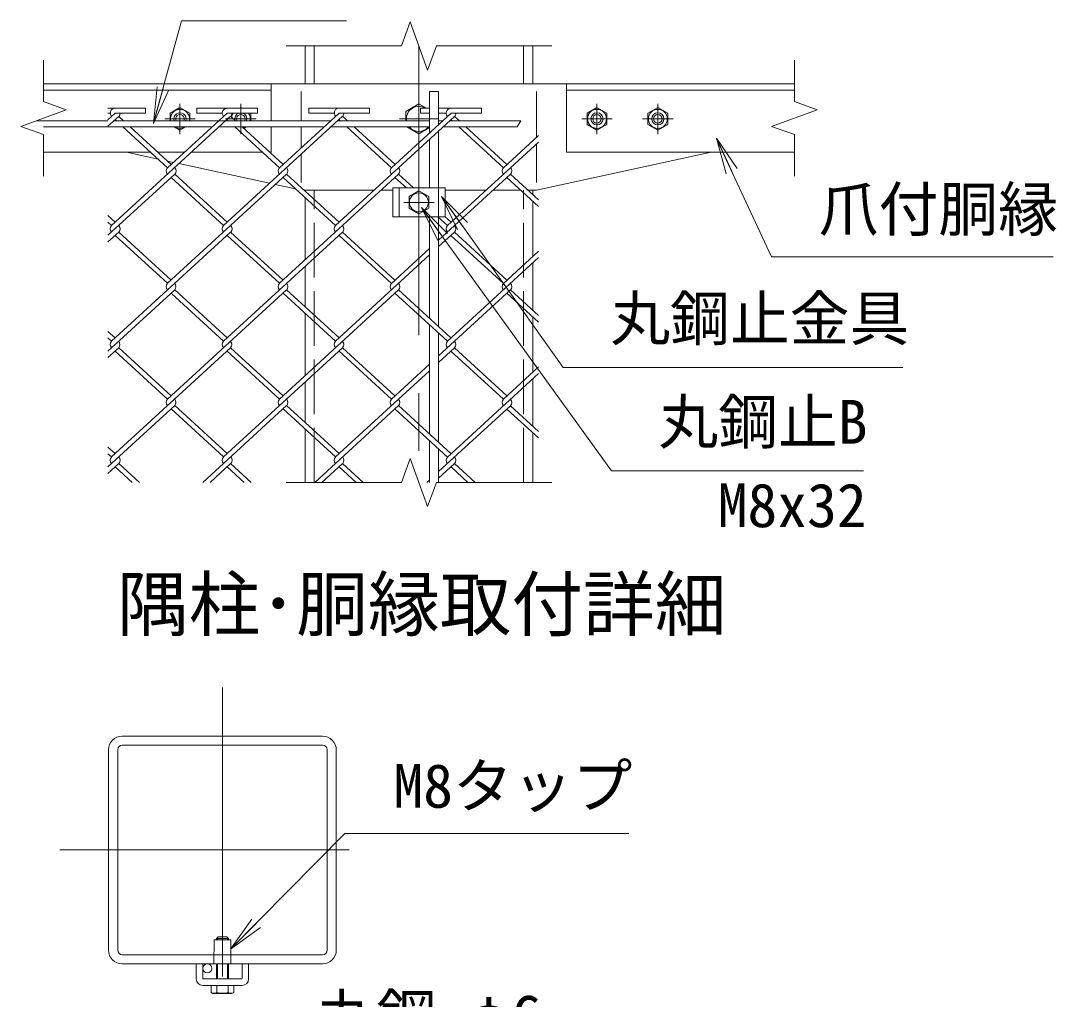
# Model space of a CAD drawing. Units: millimetres at full size; details may follow other scales. Extents: x -12600 to 12600, y -8910 to 8910.
# Drawn here: x 2978 to 6388, y 2913 to 6136 of the extents above; entities that cross this region are included whole.
import ezdxf
from ezdxf.enums import TextEntityAlignment as Align

# ---------------------------------------------------------------- set-up
doc = ezdxf.new("R2010")
doc.units = ezdxf.units.MM
doc.header["$LTSCALE"] = 30
doc.linetypes.add('DASHED', pattern=[7.5, 6, -1.5])
doc.linetypes.add('USER1', pattern=[50.8, 31.75, -6.35, 6.35, -6.35])
for name, color, linetype, lineweight in [('0-0_D-STR1', 1, 'Continuous', 18), ('0-1_D-BMK', 2, 'USER1', 13), ('0-3_0', 7, 'Continuous', 18), ('0-6_D-STR3', 3, 'Continuous', 13), ('0-7_D-STR-DIM', 7, 'Continuous', 13), ('0-9_D-STR2', 7, 'Continuous', 13), ('0-A_D-STR-TXT', 7, 'Continuous', 13), ('0-B_D-TTL-TXT', 7, 'Continuous', 13)]:
    doc.layers.add(name, color=color, linetype=linetype, lineweight=lineweight)
doc.styles.add('ＭＳ ゴシック', font='')
doc.styles.get('ＭＳ ゴシック').set_extended_font_data('MS Gothic')

# ---------------------------------------------------------------- blocks, each defined once
blk = doc.blocks.new('_Open')
at = {"layer": '0-3_0'}
blk.add_line((-30, 5), (0, 0), dxfattribs=at)
blk.add_lwpolyline([(-30, -5), (0, 0), (-30, 0)], dxfattribs=at)

msp = doc.modelspace()

# ---------------------------------------------------------------- linework, layer by layer
at = {"layer": '0-0_D-STR1'}
for p, q in [((3914.04, 6052.67), (3914.04, 5927.67)), ((4664.04, 5927.67), (4664.04, 6052.67)), ((3802.64, 5927.67), (3052.64, 5927.67)), ((3802.64, 5907.67), (3052.64, 5907.67)), ((3802.64, 5927.67), (3802.64, 5806.42)), ((4775.45, 5927.67), (4775.45, 5702.67)), ((4775.45, 5927.67), (5525.45, 5927.67)), ((4775.45, 5907.67), (5525.45, 5907.67)), ((3802.64, 5786.42), (3802.64, 5702.67)), ((3405.99, 5702.67), (3052.64, 5702.67)), ((3516.84, 5702.67), (3429.61, 5702.67)), ((3774.57, 5702.67), (3539.93, 5702.67)), ((3802.64, 5702.67), (3798.25, 5702.67)), ((4775.45, 5702.67), (5525.45, 5702.67)), ((3914.04, 5574.86), (3914.04, 5577.67)), ((4664.04, 5563.2), (4664.04, 5577.67)), ((3914.04, 5348.19), (3914.04, 5553.16)), ((4664.04, 5359.3), (4664.04, 5541.5)), ((3914.04, 5193.71), (3914.04, 5326.49)), ((4664.04, 5182), (4664.04, 5338.15)), ((3914.04, 4966.99), (3914.04, 5172.01)), ((4664.04, 4978.11), (4664.04, 5160.3)), ((3914.04, 4812.52), (3914.04, 4945.29)), ((4664.04, 4800.8), (4664.04, 4956.4)), ((3914.04, 4615.17), (3914.04, 4790.82)), ((4664.04, 4615.17), (4664.04, 4779.1)), ((3972.04, 3779.63), (3312.04, 3779.63)), ((3267.04, 3734.63), (3267.04, 3074.63)), ((3297.04, 3734.63), (3297.04, 3074.63)), ((3972.04, 3749.63), (3312.04, 3749.63)), ((3987.04, 3074.63), (3987.04, 3734.63)), ((4017.04, 3074.63), (4017.04, 3734.63)), ((3312.04, 3059.63), (3972.04, 3059.63)), ((3312.04, 3029.63), (3972.04, 3029.63))]:
    msp.add_line(p, q, dxfattribs=at)
at = {"layer": '0-0_D-STR1', "linetype": 'DASHED'}
for p, q in [((3944.04, 5927.67), (3944.04, 6052.67)), ((4634.04, 5927.67), (4634.04, 6052.67)), ((3944.04, 4615.17), (3944.04, 5577.67)), ((4634.04, 4615.17), (4634.04, 5577.67))]:
    msp.add_line(p, q, dxfattribs=at)
at = {"layer": '0-0_D-STR1'}
for centre, radius, start, end in [((3312.04, 3734.63), 45, 90, 180), ((3972.04, 3734.63), 45, 0, 90), ((3312.04, 3734.63), 15, 90, 180), ((3972.04, 3734.63), 15, 0, 90), ((3312.04, 3074.63), 45, 180, 270), ((3312.04, 3074.63), 15, 180, 270), ((3972.04, 3074.63), 45, 270, 0), ((3972.04, 3074.63), 15, 270, 0)]:
    msp.add_arc(centre, radius, start, end, dxfattribs=at)
at = {"layer": '0-1_D-BMK'}
for p, q in [((4289.04, 6052.67), (4289.04, 4615.17)), ((3502.18, 5762.67), (3502.18, 5862.67)), ((3702.64, 5762.67), (3702.64, 5862.67)), ((4875.45, 5762.67), (4875.45, 5862.67)), ((5075.91, 5762.67), (5075.91, 5862.67)), ((3452.18, 5812.67), (3552.18, 5812.67)), ((3652.64, 5812.67), (3752.64, 5812.67)), ((4352.79, 5812.67), (4225.29, 5812.67)), ((4925.45, 5812.67), (4825.45, 5812.67)), ((5125.91, 5812.67), (5025.91, 5812.67)), ((4239.04, 5537.67), (4339.04, 5537.67)), ((3642.04, 3940.1), (3642.04, 2869.15)), ((3106.56, 3404.63), (4177.52, 3404.63))]:
    msp.add_line(p, q, dxfattribs=at)
at = {"layer": '0-6_D-STR3'}
for p, q in [((3326.54, 5927.67), (5251.54, 5927.67)), ((3901.54, 5902.67), (3901.54, 5806.42)), ((4324.04, 5902.67), (4354.04, 5902.67)), ((4324.04, 5766.74), (4324.04, 5902.67)), ((4354.04, 5794.23), (4354.04, 5902.67)), ((4676.54, 5902.67), (4676.54, 5751.96)), ((3469.68, 5831.43), (3502.18, 5850.19)), ((3502.18, 5850.19), (3534.68, 5831.43)), ((3698.14, 5847.6), (3702.64, 5850.19)), ((3702.64, 5850.19), (3707.13, 5847.6)), ((4289.04, 5861.74), (4313.54, 5847.6)), ((4875.45, 5850.19), (4842.95, 5831.43)), ((4907.95, 5831.43), (4875.45, 5850.19)), ((5075.91, 5850.19), (5043.41, 5831.43)), ((5108.41, 5831.43), (5075.91, 5850.19)), ((3265.14, 5806.42), (3028.6, 5806.42)), ((3998.7, 5806.42), (3285.11, 5806.42)), ((3469.68, 5806.42), (3469.68, 5831.43)), ((3534.68, 5831.43), (3534.68, 5806.42)), ((3670.14, 5820.06), (3670.14, 5821.63)), ((3734.84, 5831.6), (3735.14, 5831.43)), ((3735.14, 5831.43), (3735.14, 5806.42)), ((4324.04, 5806.42), (4021.79, 5806.42)), ((4367.34, 5806.42), (4354.04, 5806.42)), ((4624.43, 5806.42), (4391.02, 5806.42)), ((4842.95, 5831.43), (4842.95, 5793.9)), ((4907.95, 5793.9), (4907.95, 5831.43)), ((5043.41, 5831.43), (5043.41, 5793.9)), ((5108.41, 5793.9), (5108.41, 5831.43)), ((3608.24, 5786.42), (3052.64, 5786.42)), ((3502.18, 5775.14), (3482.64, 5786.42)), ((3521.71, 5786.42), (3502.18, 5775.14)), ((3976.87, 5786.42), (3631.33, 5786.42)), ((3722.17, 5786.42), (3712.77, 5780.99)), ((3901.54, 5786.42), (3901.54, 5717.39)), ((4324.04, 5786.42), (3999.96, 5786.42)), ((4289.04, 5763.59), (4249.51, 5786.42)), ((4324.04, 5783.8), (4289.04, 5763.59)), ((4354.04, 5585.17), (4354.04, 5772.53)), ((4612.88, 5786.42), (4369.2, 5786.42)), ((4842.95, 5793.9), (4875.45, 5775.14)), ((4875.45, 5775.14), (4907.95, 5793.9)), ((5043.41, 5793.9), (5075.91, 5775.14)), ((5075.91, 5775.14), (5108.41, 5793.9)), ((4324.04, 5585.17), (4324.04, 5745.04)), ((4676.54, 5730.25), (4676.54, 5602.67)), ((3326.54, 5702.67), (3430.62, 5680.04)), ((3901.54, 5696.23), (3901.54, 5602.67)), ((4676.54, 5577.67), (5251.54, 5702.67)), ((3461.67, 5673.29), (3480.35, 5669.23)), ((3499.01, 5665.17), (3796.96, 5600.4)), ((3816.11, 5596.24), (3882.87, 5581.73)), ((3910.98, 5577.67), (4141.38, 5577.67)), ((4164.48, 5577.67), (4203.04, 5577.67)), ((4203.04, 5585.17), (4375.04, 5585.17)), ((4203.04, 5585.17), (4203.04, 5490.17)), ((4256.54, 5556.43), (4289.04, 5575.19)), ((4289.04, 5575.19), (4321.54, 5556.43)), ((4375.04, 5585.17), (4375.04, 5490.17)), ((4375.04, 5577.67), (4510.02, 5577.67)), ((4533.11, 5577.67), (4624.57, 5577.67)), ((4648.26, 5577.67), (4676.54, 5577.67)), ((4256.54, 5518.9), (4256.54, 5556.43)), ((4321.54, 5556.43), (4321.54, 5518.9)), ((4289.04, 5500.14), (4256.54, 5518.9)), ((4321.54, 5518.9), (4289.04, 5500.14)), ((4203.04, 5490.17), (4375.04, 5490.17)), ((4324.04, 5155.76), (4324.04, 5490.17)), ((4354.04, 5128.27), (4354.04, 5487.77)), ((4324.04, 4774.62), (4324.04, 5134.06)), ((4354.04, 4747.13), (4354.04, 5106.57)), ((4324.04, 4615.17), (4324.04, 4752.91)), ((4354.04, 4615.17), (4354.04, 4725.42)), ((3614.04, 3029.63), (3614.54, 3108.13)), ((3669.54, 3108.13), (3614.54, 3108.13)), ((3622.04, 3112.63), (3628.04, 3118.63)), ((3622.04, 3112.63), (3662.04, 3112.63)), ((3622.04, 3108.13), (3622.04, 3112.63)), ((3625.79, 3108.13), (3625.79, 3116.38)), ((3628.04, 3118.63), (3656.04, 3118.63)), ((3662.04, 3112.63), (3656.04, 3118.63)), ((3658.29, 3108.13), (3658.29, 3116.38)), ((3662.04, 3108.13), (3662.04, 3112.63)), ((3669.54, 3108.13), (3670.04, 3029.63)), ((3556.04, 3029.63), (3577.04, 3029.63)), ((3556.04, 2979.63), (3556.04, 3029.63)), ((3577.04, 2982.13), (3577.04, 3029.63)), ((3622.04, 2979.63), (3622.04, 3029.63)), ((3625.79, 2979.63), (3625.79, 3029.63)), ((3658.29, 2979.63), (3658.29, 3029.63)), ((3662.04, 2979.63), (3662.04, 3029.63)), ((3707.04, 2982.13), (3707.04, 3029.63)), ((3707.04, 3029.63), (3728.04, 3029.63)), ((3728.04, 2979.63), (3728.04, 3029.63)), ((3579.54, 2979.63), (3704.54, 2979.63)), ((3577.04, 2958.63), (3707.04, 2958.63)), ((3604.51, 2958.63), (3604.51, 2935.61)), ((3604.51, 2958.63), (3679.57, 2958.63)), ((3610.54, 2932.13), (3604.51, 2935.61)), ((3623.28, 2958.63), (3623.28, 2935.61)), ((3660.8, 2958.63), (3660.8, 2935.61)), ((3673.54, 2932.13), (3679.57, 2935.61)), ((3679.57, 2958.63), (3679.57, 2935.61)), ((3610.54, 2932.13), (3673.54, 2932.13))]:
    msp.add_line(p, q, dxfattribs=at)
at = {"layer": '0-6_D-STR3', "linetype": 'DASHED'}
for p, q in [((4224.04, 5585.17), (4224.04, 5490.17)), ((4354.04, 5585.17), (4354.04, 5490.17))]:
    msp.add_line(p, q, dxfattribs=at)
at = {"layer": '0-6_D-STR3'}
msp.add_lwpolyline([(4246.54, 5806.42), (4246.54, 5837.2), (4289.04, 5861.74)], dxfattribs=at)
for centre, radius in [((4875.45, 5812.67), 31.25), ((4875.45, 5812.67), 20), ((5075.91, 5812.67), 31.25), ((5075.91, 5812.67), 20), ((4875.45, 5812.67), 14), ((5075.91, 5812.67), 14), ((4289.04, 5537.67), 31.25), ((3592.04, 3014.63), 15)]:
    msp.add_circle(centre, radius, dxfattribs=at)
for centre, radius, start, end in [((3502.18, 5812.67), 31.25, 348.46304, 191.53696), ((3502.18, 5812.67), 20, 341.79004, 198.20996), ((4289.04, 5812.67), 41.25, 57.87216, 188.71474), ((3502.18, 5812.67), 14, 333.48523, 206.51477), ((3702.64, 5812.67), 31.25, 142.70925, 169.3807), ((3702.64, 5812.67), 20, 108.79877, 198.20996), ((3702.64, 5812.67), 14, 333.48523, 206.51477), ((3702.64, 5812.67), 20, 341.79004, 71.20123), ((3702.64, 5812.67), 31.25, 348.46304, 37.29075), ((3502.18, 5812.67), 31.25, 237.14012, 302.85988), ((3702.64, 5812.67), 31.25, 285.6193, 302.85988), ((4289.04, 5812.67), 41.25, 219.5212, 320.4788), ((3577.04, 2979.63), 21, 180, 270), ((3579.54, 2982.13), 2.5, 180, 270), ((3579.54, 2982.13), 2.5, 180, 270), ((3704.54, 2982.13), 2.5, 270, 0), ((3707.04, 2979.63), 21, 270, 0), ((3613.89, 2949.32), 16.61, 235.61585, 304.38415), ((3642.04, 2994.8), 62.1, 252.4121, 287.5879), ((3670.19, 2949.32), 16.61, 235.61585, 304.38415)]:
    msp.add_arc(centre, radius, start, end, dxfattribs=at)
at = {"layer": '0-7_D-STR-DIM'}
for p, q in [((4260.19, 6131.95), (4231.33, 6052.67)), ((4317.9, 5973.38), (4260.19, 6131.95)), ((3851.54, 6052.67), (4231.33, 6052.67)), ((4346.76, 6052.67), (4317.9, 5973.38)), ((4346.76, 6052.67), (4726.54, 6052.67)), ((3052.64, 6006.42), (3052.64, 5869.68)), ((5525.45, 6006.42), (5525.45, 5869.68)), ((3052.64, 5869.68), (3127.52, 5842.42)), ((5525.45, 5869.68), (5600.34, 5842.42)), ((3127.52, 5842.42), (2977.75, 5787.91)), ((5600.34, 5842.42), (5450.57, 5787.91)), ((4624.43, 5806.42), (4612.88, 5786.42)), ((2977.75, 5787.91), (3052.64, 5760.66)), ((5450.57, 5787.91), (5525.45, 5760.66)), ((3052.64, 5760.66), (3052.64, 5623.92)), ((5525.45, 5760.66), (5525.45, 5623.92)), ((4260.19, 4694.45), (4231.33, 4615.17)), ((4317.9, 4535.88), (4260.19, 4694.45)), ((3851.54, 4615.17), (4231.33, 4615.17)), ((4346.76, 4615.17), (4317.9, 4535.88)), ((4346.76, 4615.17), (4726.54, 4615.17))]:
    msp.add_line(p, q, dxfattribs=at)
at = {"layer": '0-9_D-STR2'}
for p, q in [((3265.14, 5847.6), (3388.91, 5847.6)), ((3557.54, 5847.6), (3757.54, 5847.6)), ((3557.54, 5831.6), (3557.54, 5847.6)), ((3757.54, 5831.6), (3757.54, 5847.6)), ((4026.46, 5831.85), (3830.02, 5651.85)), ((3926.46, 5847.85), (4126.46, 5847.85)), ((3926.46, 5831.85), (3926.46, 5847.85)), ((3926.46, 5831.85), (4010.4, 5831.85)), ((4294.82, 5847.6), (4324.04, 5847.6)), ((4294.82, 5831.6), (4294.82, 5847.6)), ((4354.04, 5847.6), (4494.82, 5847.6)), ((4494.82, 5831.6), (4494.82, 5847.6)), ((3288.91, 5831.6), (3265.14, 5809.82)), ((3265.14, 5831.6), (3272.84, 5831.6)), ((3300.75, 5820.75), (3265.14, 5788.12)), ((3669.09, 5821.02), (3276.8, 5461.55)), ((3292.7, 5806.42), (3288.91, 5809.9)), ((3316.39, 5806.42), (3300.75, 5820.75)), ((3657.54, 5831.6), (3461.38, 5651.85)), ((3557.54, 5831.6), (3641.48, 5831.6)), ((4037.73, 5821.02), (3645.44, 5461.55)), ((3661.34, 5806.42), (3657.25, 5810.17)), ((3657.54, 5831.6), (3757.54, 5831.6)), ((3685.03, 5806.42), (3669.09, 5821.02)), ((4406.66, 5820.75), (4014.34, 5461.25)), ((4029.98, 5806.42), (4025.89, 5810.17)), ((4053.67, 5806.42), (4037.73, 5821.02)), ((4394.82, 5831.6), (4198.66, 5651.85)), ((4294.82, 5831.6), (4324.04, 5831.6)), ((4354.04, 5831.6), (4378.76, 5831.6)), ((4394.82, 5831.6), (4494.82, 5831.6)), ((4398.62, 5806.42), (4394.82, 5809.9)), ((4422.3, 5806.42), (4406.66, 5820.75)), ((3461.38, 5651.85), (3314.53, 5786.42)), ((3473.22, 5662.7), (3338.21, 5786.42)), ((3830.02, 5651.85), (3683.17, 5786.42)), ((3841.86, 5662.7), (3706.85, 5786.42)), ((4198.66, 5651.85), (4051.81, 5786.42)), ((4210.5, 5662.7), (4075.49, 5786.42)), ((4567.3, 5651.85), (4420.45, 5786.42)), ((4579.14, 5662.7), (4444.13, 5786.42)), ((4683.15, 5736.31), (4382.98, 5461.25)), ((4683.15, 5758.01), (4567.3, 5651.85)), ((3484.77, 5630.42), (3265.14, 5429.16)), ((3853.41, 5630.42), (3461.12, 5270.95)), ((3657.28, 5472.4), (3484.8, 5630.45)), ((4222.05, 5630.42), (3829.76, 5270.95)), ((4026.18, 5472.1), (3853.41, 5630.42)), ((4271.43, 5585.17), (4222.05, 5630.42)), ((4590.69, 5630.42), (4354.04, 5413.58)), ((4683.15, 5545.69), (4590.69, 5630.42)), ((3645.44, 5461.55), (3472.96, 5619.6)), ((4014.34, 5461.25), (3841.57, 5619.57)), ((4247.75, 5585.17), (4210.21, 5619.57)), ((4683.15, 5523.99), (4578.84, 5619.57)), ((3288.64, 5472.4), (3265.14, 5493.94)), ((3276.8, 5461.55), (3265.14, 5472.24)), ((4382.98, 5461.25), (4351.43, 5490.17)), ((4394.82, 5472.1), (4375.11, 5490.17)), ((3300.48, 5439.85), (3265.14, 5407.46)), ((3669.12, 5439.85), (3276.8, 5080.35)), ((3461.12, 5270.95), (3288.64, 5429)), ((3472.96, 5281.8), (3300.48, 5439.85)), ((4037.73, 5439.82), (3645.44, 5080.35)), ((3829.76, 5270.95), (3657.28, 5429)), ((3841.6, 5281.8), (3669.12, 5439.85)), ((4198.36, 5270.92), (4026.92, 5428.03)), ((4210.21, 5281.78), (4037.73, 5439.82)), ((4406.37, 5439.82), (4354.04, 5391.88)), ((4567.3, 5270.65), (4394.53, 5428.97)), ((4579.14, 5281.5), (4406.37, 5439.82)), ((4324.04, 5364.39), (4014.07, 5080.35)), ((4324.04, 5386.09), (4198.36, 5270.92)), ((4683.15, 5355.66), (4382.68, 5080.33)), ((4683.15, 5376.82), (4567.3, 5270.65)), ((3484.8, 5249.25), (3265.14, 5047.97)), ((3853.44, 5249.25), (3461.12, 4889.75)), ((3645.44, 5080.35), (3473.99, 5237.45)), ((3657.28, 5091.2), (3484.8, 5249.25)), ((4222.05, 5249.22), (3829.76, 4889.75)), ((4014.07, 5080.35), (3841.6, 5238.4)), ((4025.92, 5091.2), (3853.44, 5249.25)), ((4382.68, 5080.33), (4210.21, 5238.37)), ((4394.53, 5091.18), (4222.05, 5249.22)), ((4590.69, 5249.22), (4354.04, 5032.38)), ((4683.15, 5142.79), (4578.84, 5238.37)), ((4683.15, 5164.49), (4590.69, 5249.22)), ((3288.64, 5091.2), (3265.14, 5112.74)), ((3276.79, 5080.35), (3265.14, 5091.04)), ((3300.48, 5058.65), (3265.14, 5026.26)), ((3669.12, 5058.65), (3276.8, 4699.15)), ((3461.12, 4889.75), (3288.64, 5047.8)), ((3472.96, 4900.6), (3300.48, 5058.65)), ((4037.76, 5058.65), (3645.44, 4699.15)), ((3829.76, 4889.75), (3657.28, 5047.8)), ((3841.6, 4900.6), (3669.12, 5058.65)), ((4198.39, 4889.75), (4025.92, 5047.8)), ((4210.24, 4900.6), (4037.76, 5058.65)), ((4406.37, 5058.62), (4354.04, 5010.68)), ((4567.3, 4889.46), (4394.53, 5047.77)), ((4579.14, 4900.31), (4406.37, 5058.62)), ((4324.04, 4983.19), (4014.07, 4699.15)), ((4324.04, 5004.89), (4198.39, 4889.75)), ((4683.15, 4995.62), (4567.3, 4889.46)), ((4683.15, 4973.92), (4383.01, 4698.88)), ((3484.8, 4868.05), (3265.14, 4666.77)), ((3645.44, 4699.15), (3472.96, 4857.2)), ((3657.28, 4710.01), (3484.8, 4868.05)), ((3853.44, 4868.05), (3577.46, 4615.17)), ((4014.07, 4699.15), (3841.6, 4857.2)), ((4025.92, 4710.01), (3853.44, 4868.05)), ((4222.08, 4868.05), (3946.1, 4615.17)), ((4383.01, 4698.88), (4210.24, 4857.2)), ((4394.85, 4709.73), (4222.08, 4868.05)), ((4590.98, 4867.75), (4354.04, 4650.64)), ((4683.15, 4761.59), (4579.14, 4856.9)), ((4683.15, 4783.29), (4590.98, 4867.75)), ((3288.64, 4710.01), (3265.14, 4731.54)), ((3276.8, 4699.15), (3265.14, 4709.84)), ((3300.48, 4677.45), (3265.14, 4645.07)), ((3368.45, 4615.17), (3300.48, 4677.45)), ((3669.12, 4677.45), (3601.14, 4615.17)), ((3737.09, 4615.17), (3669.12, 4677.45)), ((4037.76, 4677.45), (3969.78, 4615.17)), ((4105.73, 4615.17), (4037.76, 4677.45)), ((4406.69, 4677.18), (4354.04, 4628.94)), ((4474.37, 4615.17), (4406.69, 4677.18)), ((3344.77, 4615.17), (3288.64, 4666.6)), ((3713.41, 4615.17), (3657.28, 4666.6)), ((4082.05, 4615.17), (4025.92, 4666.6)), ((4450.69, 4615.17), (4394.85, 4666.33)), ((4324.04, 4623.15), (4315.33, 4615.17))]:
    msp.add_line(p, q, dxfattribs=at)
for points in [[(3288.91, 5831.6), (3388.91, 5831.6), (3388.91, 5847.6)], [(4026.46, 5831.85), (4126.46, 5831.85), (4126.46, 5847.85)]]:
    msp.add_lwpolyline(points, dxfattribs=at)
for centre, start, end in [((3288.91, 5831.6), 95, 222.5), ((3657.54, 5831.6), 85, 222.5), ((4026.46, 5831.85), 85, 222.5), ((4026.18, 5831.6), 317.5, 0.89905), ((4394.82, 5831.6), 95, 222.5), ((3288.91, 5831.6), 317.5, 0), ((3657.54, 5831.6), 317.5, 0), ((4394.82, 5831.6), 317.5, 0), ((3473.22, 5641), 137.5, 222.5), ((3473.22, 5641), 317.5, 42.5), ((3841.86, 5641), 137.5, 222.5), ((3841.86, 5641), 317.5, 42.5), ((4210.5, 5641), 137.5, 222.5), ((4210.5, 5641), 317.5, 42.5), ((4579.14, 5641), 137.5, 222.5), ((4579.14, 5641), 317.5, 42.5), ((3288.91, 5450.4), 137.5, 222.5), ((3288.91, 5450.4), 317.5, 42.5), ((3657.54, 5450.4), 137.5, 222.5), ((3657.54, 5450.4), 317.5, 42.5), ((4026.18, 5450.4), 137.5, 222.5), ((4026.18, 5450.4), 317.5, 42.5), ((4394.82, 5450.4), 137.5, 222.5), ((4394.82, 5450.4), 317.5, 42.5), ((3472.96, 5260.1), 137.5, 222.5), ((3472.96, 5260.1), 317.5, 42.5), ((3841.86, 5259.8), 137.5, 222.5), ((3841.86, 5259.8), 317.5, 42.5), ((4210.5, 5259.8), 137.5, 222.5), ((4210.5, 5259.8), 317.5, 42.5), ((4579.14, 5259.8), 137.5, 222.5), ((4579.14, 5259.8), 317.5, 42.5), ((3288.61, 5069.47), 137.5, 222.5), ((3288.61, 5069.47), 317.5, 42.5), ((3657.25, 5069.47), 137.5, 222.5), ((3657.25, 5069.47), 317.5, 42.5), ((4025.89, 5069.47), 137.5, 222.5), ((4025.89, 5069.47), 317.5, 42.5), ((4394.53, 5069.47), 137.5, 222.5), ((4394.53, 5069.47), 317.5, 42.5), ((3472.96, 4878.9), 137.5, 222.5), ((3472.96, 4878.9), 317.5, 42.5), ((3841.86, 4878.6), 137.5, 222.5), ((3841.86, 4878.6), 317.5, 42.5), ((4210.5, 4878.6), 137.5, 222.5), ((4210.5, 4878.6), 317.5, 42.5), ((4579.14, 4878.6), 137.5, 222.5), ((4579.14, 4878.6), 317.5, 42.5), ((3288.93, 4688.03), 137.5, 222.5), ((3288.93, 4688.03), 317.5, 42.5), ((3657.57, 4688.03), 137.5, 222.5), ((3657.57, 4688.03), 317.5, 42.5), ((4026.21, 4688.03), 137.5, 222.5), ((4026.21, 4688.03), 317.5, 42.5), ((4394.85, 4688.03), 137.5, 222.5), ((4394.85, 4688.03), 317.5, 42.5)]:
    msp.add_arc(centre, 16.06, start, end, dxfattribs=at)
at = {"layer": '0-A_D-STR-TXT'}
for points in [[(4050.07, 6135.93), (3507.46, 6135.93), (3415.45, 5799.46)], [(6377.38, 5357.8), (5450.25, 5357.8), (5269.43, 5747.4)], [(5882.77, 4993.89), (4764.52, 4993.89), (4364.13, 5555.57)], [(5753.22, 4653.77), (4922.78, 4653.77), (4298.31, 5518.91)], [(4980.12, 3458.53), (4044.61, 3458.53), (3670.02, 3078.85)]]:
    msp.add_lwpolyline(points, dxfattribs=at)

# ---------------------------------------------------------------- block references
at = {"layer": '0-A_D-STR-TXT', "xscale": 4, "yscale": 4}
for p, rotation in [((3414.92, 5797.53), 254.70628), ((5268.59, 5749.21), 114.89636), ((4362.97, 5557.2), 125.48273), ((4297.14, 5520.53), 125.82258), ((3668.62, 3077.43), 225.38635)]:
    msp.add_blockref('_Open', p, dxfattribs=dict(at, rotation=rotation))

# ---------------------------------------------------------------- texts
at = {"layer": '0-A_D-STR-TXT', "style": 'ＭＳ ゴシック'}
for s, p in [('爪付胴縁', (5606.06, 5399.74)), ('丸鋼止金具', (4919.57, 5039.65)), ('丸鋼止B', (5077.84, 4699.14)), ('M8x32', (5272.77, 4424.55)), ('M8タップ', (4204.99, 3500.47)), ('丸鋼 φ6', (3953.23, 2740.2))]:
    msp.add_text(s, height=144.3, dxfattribs=at).set_placement(p, align=Align.BOTTOM_LEFT)
at = {"layer": '0-B_D-TTL-TXT', "style": 'ＭＳ ゴシック'}
msp.add_text('隅柱･胴縁取付詳細', height=173.1, dxfattribs=at).set_placement((3294.93, 4075.81), align=Align.BOTTOM_LEFT)

doc.saveas('drawing.dxf')
